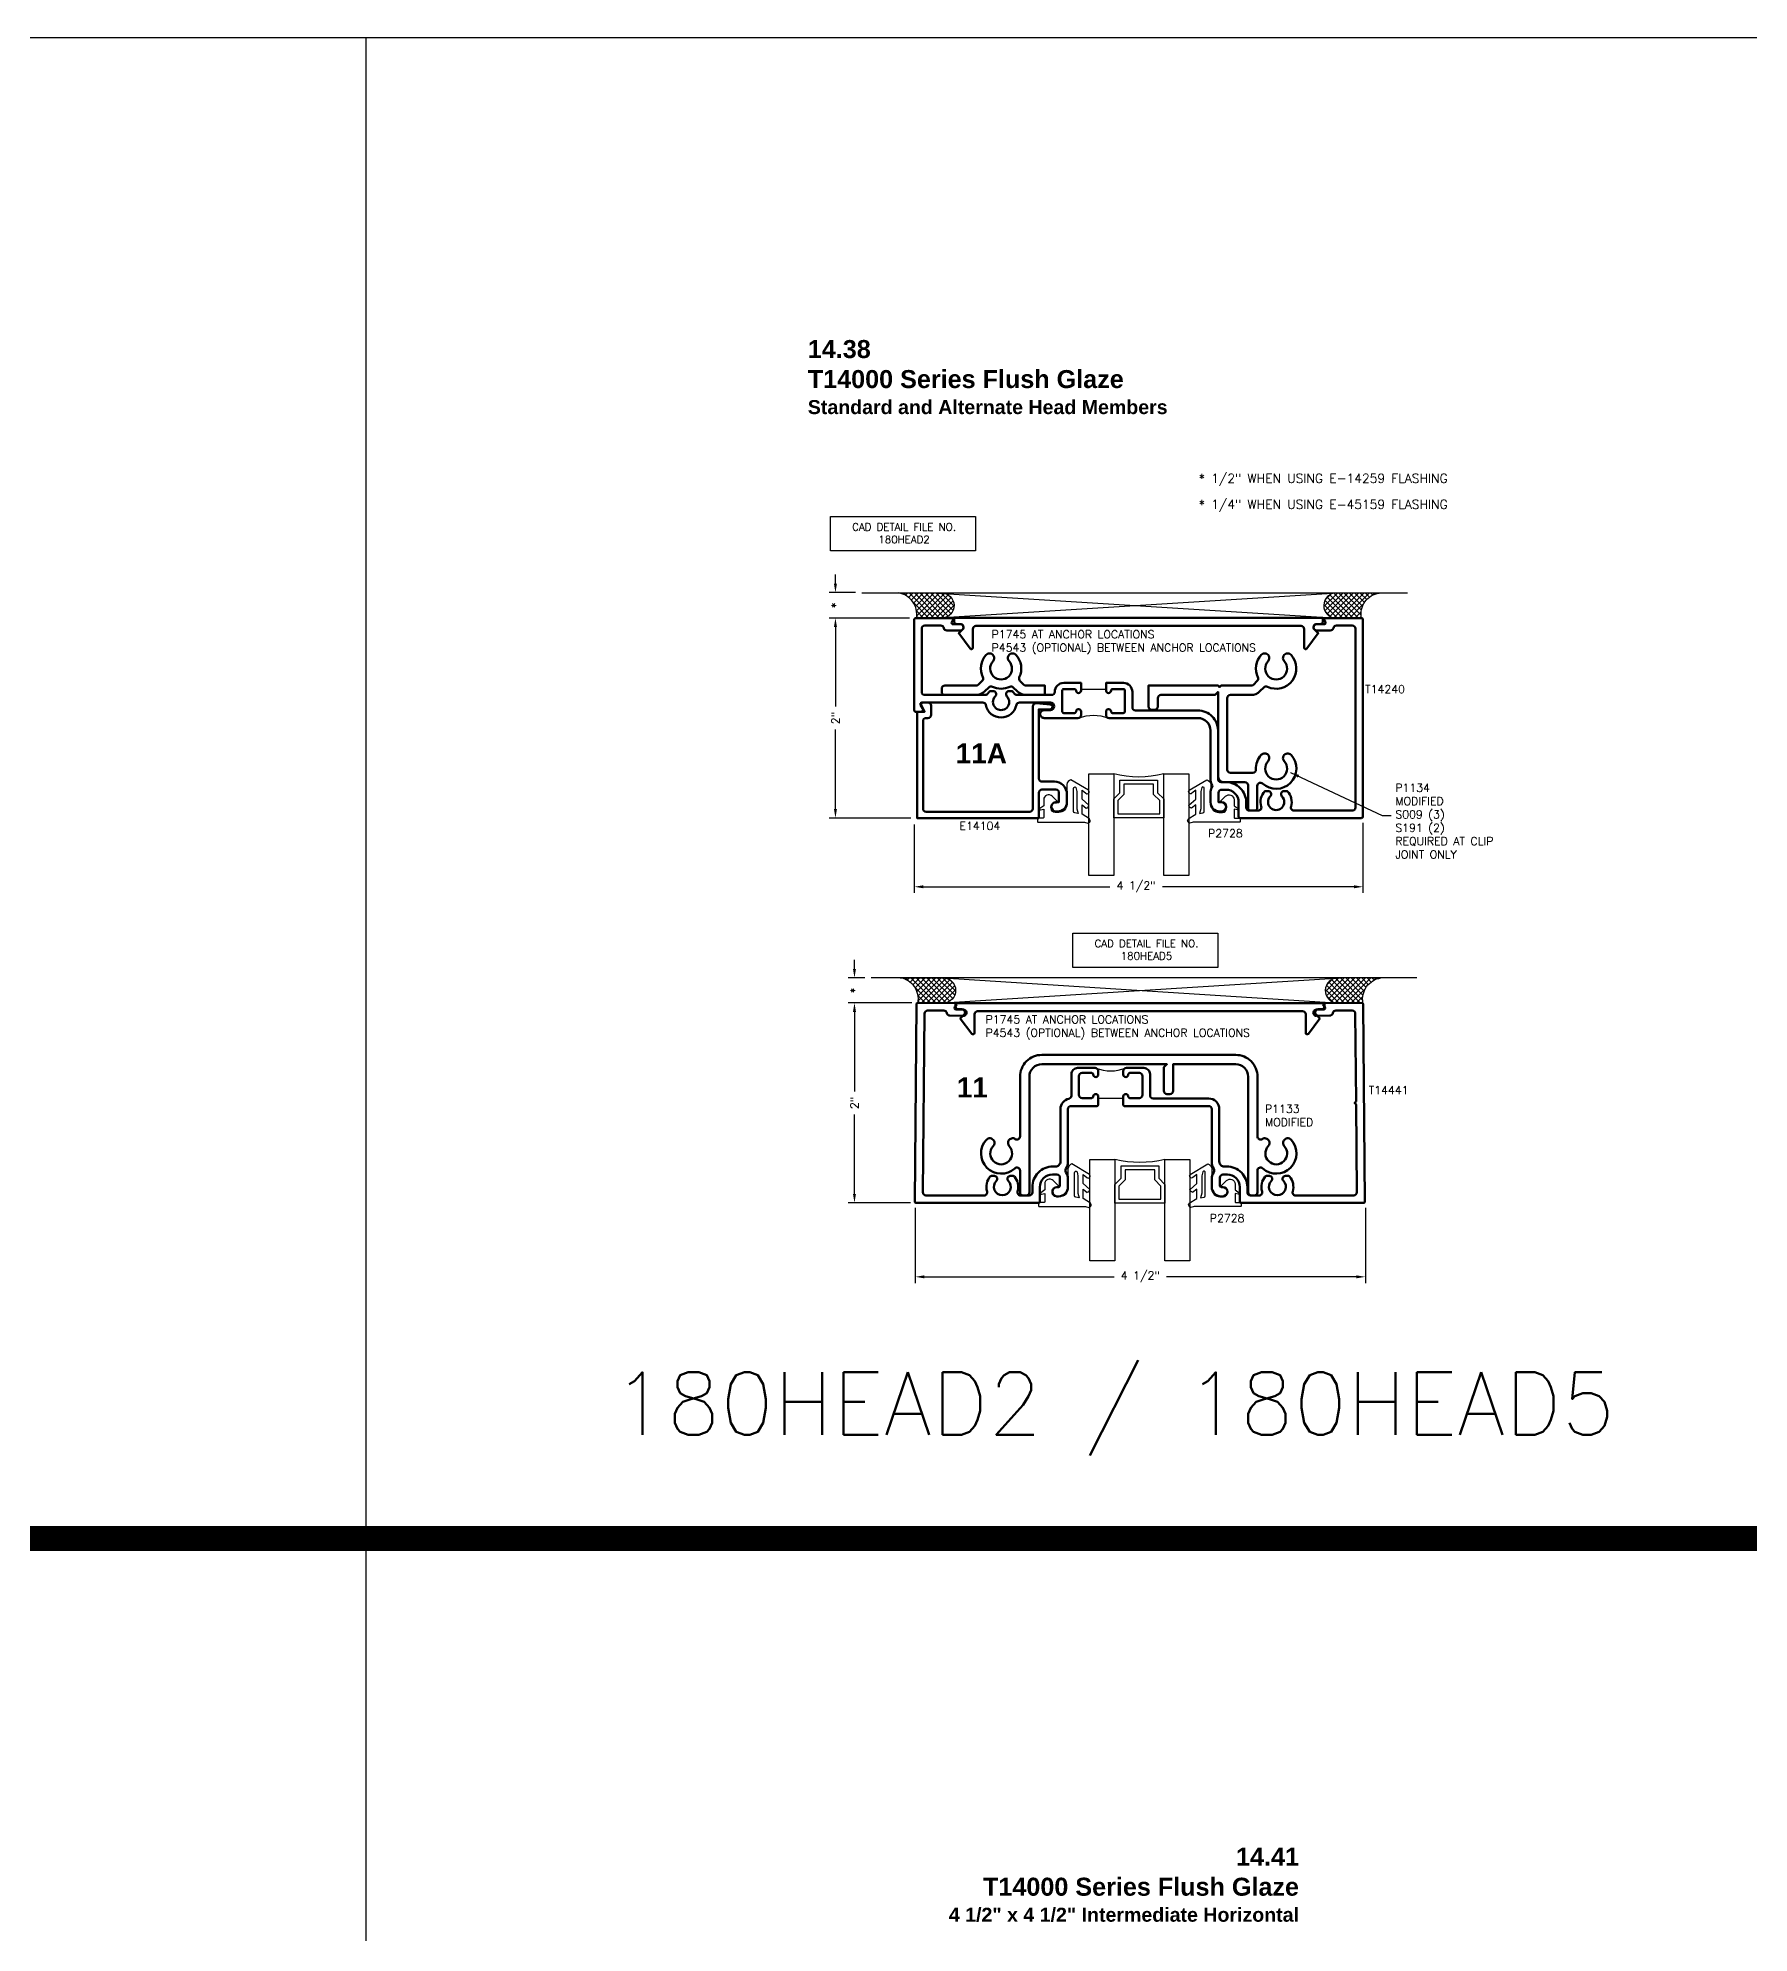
# Model space of a CAD drawing. Extents: x 0 to 139, y -15 to 75.
# Drawn here: x 104.82 to 121.93, y 55.94 to 74.88 of the extents above; entities that cross this region are included whole.
import ezdxf

# ---------------------------------------------------------------- set-up
doc = ezdxf.new("R2010")
doc.units = 0
doc.header["$MEASUREMENT"] = 0
doc.header["$PDMODE"] = 3
doc.layers.get('DEFPOINTS').update_dxf_attribs({"linetype": 'CONTINUOUS'})
for name, color, linetype in [('R-ANNO-DIMS', 3, 'CONTINUOUS'), ('R-ANNO-TEXT', 6, 'CONTINUOUS'), ('R-Det1', 4, 'CONTINUOUS'), ('R-Det2', 2, 'CONTINUOUS'), ('R-DET3', 5, 'CONTINUOUS'), ('R-OTLN', 1, 'CONTINUOUS'), ('R-PAT1', 5, 'CONTINUOUS'), ('TITLE', 7, 'CONTINUOUS')]:
    doc.layers.add(name, color=color, linetype=linetype)
doc.styles.get("Standard").update_dxf_attribs({"font": 'simplex'})
doc.dimstyles.new('1X', dxfattribs={"dimtxt": 0.08, "dimasz": 0.09, "dimexe": 0.0625, "dimexo": 0.0625, "dimgap": 0.062, "dimtad": 0, "dimdec": 5, "dimzin": 4, "dimdsep": 46, "dimlunit": 5, "dimtxsty": 'Standard', "dimcen": 0, "dimclrd": 256, "dimclre": 256, "dimclrt": 256, "dimadec": 0, "dimazin": 1, "dimtfac": 1, "dimtdec": 5, "dimtofl": 0, "dimtmove": 0, "dimatfit": 3, "dimfxl": 0, "dimfrac": 2, "dimtolj": 1, "dimtzin": 4, "dimarcsym": 0})
pattern_1 = [(45, (111.98276, 61.329644), (-0.0265165, 0.0265165), []), (135, (111.98276, 61.329644), (-0.0265165, -0.0265165), [])]
pattern_2 = [(45, (111.99888, 57.48235), (-0.0265165, 0.0265165), []), (135, (111.99888, 57.48235), (-0.0265165, -0.0265165), [])]

# ---------------------------------------------------------------- blocks, each defined once
blk = doc.blocks.new('*D10')
at = {"layer": 'DEFPOINTS', "color": 0}
for p in [(113.579, 67.081), (118.064, 67.095), (113.579, 66.394)]:
    blk.add_point(p, dxfattribs=at)
at = {"layer": 'R-ANNO-DIMS', "lineweight": -2}
for p, q in [((113.579, 67.018), (113.579, 66.332)), ((118.064, 67.033), (118.064, 66.332)), ((113.669, 66.394), (115.535, 66.394)), ((117.974, 66.394), (116.059, 66.394))]:
    blk.add_line(p, q, dxfattribs=at)
at = {"layer": 'R-ANNO-DIMS'}
for points in [[(113.669, 66.409), (113.669, 66.379), (113.579, 66.394)], [(117.974, 66.409), (117.974, 66.379), (118.064, 66.394)]]:
    blk.add_solid(points, dxfattribs=at)
at = {"layer": 'R-ANNO-DIMS', "insert": (115.797, 66.394), "char_height": 0.08, "attachment_point": 5}
blk.add_mtext('\\A1;4 1/2"', dxfattribs=at)
blk = doc.blocks.new('*D11')
at = {"layer": 'DEFPOINTS', "color": 0}
for p in [(113.594, 69.08), (112.791, 67.081), (113.607, 67.081)]:
    blk.add_point(p, dxfattribs=at)
at = {"layer": 'R-ANNO-DIMS', "lineweight": -2}
for p, q in [((113.531, 69.08), (112.728, 69.08)), ((112.791, 68.99), (112.791, 68.196)), ((112.791, 67.171), (112.791, 67.965)), ((113.545, 67.081), (112.728, 67.081))]:
    blk.add_line(p, q, dxfattribs=at)
at = {"layer": 'R-ANNO-DIMS'}
for points in [[(112.776, 68.99), (112.806, 68.99), (112.791, 69.08)], [(112.776, 67.171), (112.806, 67.171), (112.791, 67.081)]]:
    blk.add_solid(points, dxfattribs=at)
at = {"layer": 'R-ANNO-DIMS', "insert": (112.791, 68.081), "char_height": 0.08, "attachment_point": 5, "rotation": 90}
blk.add_mtext('\\A1;2"', dxfattribs=at)
blk = doc.blocks.new('*D12')
at = {"layer": 'DEFPOINTS', "color": 0}
for p in [(112.791, 69.334), (113.054, 69.334), (113.594, 69.08)]:
    blk.add_point(p, dxfattribs=at)
at = {"layer": 'R-ANNO-DIMS', "lineweight": -2}
for p, q in [((112.991, 69.334), (112.728, 69.334)), ((112.791, 69.424), (112.791, 69.514)), ((113.531, 69.08), (112.728, 69.08)), ((112.791, 68.99), (112.791, 68.9))]:
    blk.add_line(p, q, dxfattribs=at)
at = {"layer": 'R-ANNO-DIMS'}
for points in [[(112.776, 69.424), (112.806, 69.424), (112.791, 69.334)], [(112.776, 68.99), (112.806, 68.99), (112.791, 69.08)]]:
    blk.add_solid(points, dxfattribs=at)
at = {"layer": 'R-ANNO-DIMS', "insert": (112.791, 69.207), "char_height": 0.08, "attachment_point": 5, "rotation": 90}
blk.add_mtext('\\A1;*', dxfattribs=at)
blk = doc.blocks.new('P2728 gasket')
at = {"layer": 'R-Det2'}
blk.add_lwpolyline([(86.461, 33.362), (86.567, 33.537, 0.301952), (86.52, 33.577), (86.32, 33.577, -0.414214), (86.24, 33.657), (86.24, 33.695, -0.388879), (86.276, 33.735), (86.292, 33.736, -0.440011), (86.336, 33.696), (86.336, 33.682, 0.668179), (86.353, 33.675), (86.401, 33.724, 0.668179), (86.366, 33.809), (86.307, 33.809), (86.279, 33.849, 0.836323), (86.264, 33.842), (86.273, 33.809), (86.189, 33.809, -0.414214), (86.183, 33.815), (86.183, 33.865, 0.414214), (86.177, 33.871), (86.149, 33.871, 0.414214), (86.143, 33.865), (86.143, 33.427, -0.083245), (86.135, 33.378), (86.135, 33.378)], format="xyb", dxfattribs=at)
for points in [[(86.174, 33.352), (86.223, 33.426), (86.314, 33.426), (86.283, 33.384)], [(86.313, 33.359), (86.371, 33.426), (86.462, 33.426), (86.431, 33.388)]]:
    blk.add_lwpolyline(points, dxfattribs=at)
at = {"layer": 'R-Det2', "lineweight": 25}
blk.add_lwpolyline([(86.235, 33.499, -0.372312), (86.249, 33.512), (86.48, 33.512, -0.668179), (86.49, 33.486), (86.448, 33.478), (86.274, 33.478), (86.23, 33.465)], format="xyb", close=True, dxfattribs=at)
at = {"layer": 'R-Det2', "ltscale": 0.1}
for centre, radius, start, end in [((86.157, 33.369), 0.0237, 157.7655, 314.5007), ((86.313, 33.388), 0.0297, 188.4603, 270), ((86.446, 33.375), 0.0199, 139.7022, 319.7022)]:
    blk.add_arc(centre, radius, start, end, dxfattribs=at)
blk = doc.blocks.new('*D139')
at = {"layer": 'DEFPOINTS', "color": 0}
for p in [(113.589, 63.249), (118.089, 63.249), (118.089, 62.495)]:
    blk.add_point(p, dxfattribs=at)
at = {"layer": 'R-ANNO-DIMS', "lineweight": -2}
for p, q in [((113.589, 63.186), (113.589, 62.432)), ((118.089, 63.186), (118.089, 62.432)), ((113.679, 62.495), (115.577, 62.495)), ((117.999, 62.495), (116.101, 62.495))]:
    blk.add_line(p, q, dxfattribs=at)
at = {"layer": 'R-ANNO-DIMS'}
for points in [[(113.679, 62.51), (113.679, 62.48), (113.589, 62.495)], [(117.999, 62.51), (117.999, 62.48), (118.089, 62.495)]]:
    blk.add_solid(points, dxfattribs=at)
at = {"layer": 'R-ANNO-DIMS', "insert": (115.839, 62.495), "char_height": 0.08, "attachment_point": 5}
blk.add_mtext('\\A1;4 1/2"', dxfattribs=at)
blk = doc.blocks.new('*D140')
at = {"layer": 'DEFPOINTS', "color": 0}
for p in [(112.981, 65.233), (113.616, 65.233), (113.603, 63.234)]:
    blk.add_point(p, dxfattribs=at)
at = {"layer": 'R-ANNO-DIMS', "lineweight": -2}
for p, q in [((113.554, 65.233), (112.919, 65.233)), ((112.981, 65.143), (112.981, 64.349)), ((112.981, 63.324), (112.981, 64.118)), ((113.54, 63.234), (112.919, 63.234))]:
    blk.add_line(p, q, dxfattribs=at)
at = {"layer": 'R-ANNO-DIMS'}
for points in [[(112.966, 65.143), (112.996, 65.143), (112.981, 65.233)], [(112.966, 63.324), (112.996, 63.324), (112.981, 63.234)]]:
    blk.add_solid(points, dxfattribs=at)
at = {"layer": 'R-ANNO-DIMS', "insert": (112.981, 64.234), "char_height": 0.08, "attachment_point": 5, "rotation": 90}
blk.add_mtext('\\A1;2"', dxfattribs=at)
blk = doc.blocks.new('*D141')
at = {"layer": 'DEFPOINTS', "color": 0}
for p in [(113.148, 65.483), (112.981, 65.233), (113.616, 65.233)]:
    blk.add_point(p, dxfattribs=at)
at = {"layer": 'R-ANNO-DIMS', "lineweight": -2}
for p, q in [((112.981, 65.573), (112.981, 65.663)), ((113.085, 65.483), (112.919, 65.483)), ((113.554, 65.233), (112.919, 65.233)), ((112.981, 65.143), (112.981, 65.053))]:
    blk.add_line(p, q, dxfattribs=at)
at = {"layer": 'R-ANNO-DIMS'}
for points in [[(112.966, 65.573), (112.996, 65.573), (112.981, 65.483)], [(112.966, 65.143), (112.996, 65.143), (112.981, 65.233)]]:
    blk.add_solid(points, dxfattribs=at)
at = {"layer": 'R-ANNO-DIMS', "insert": (112.981, 65.358), "char_height": 0.08, "attachment_point": 5, "rotation": 90}
blk.add_mtext('\\A1;*', dxfattribs=at)

msp = doc.modelspace()

# ---------------------------------------------------------------- hatches: boundary and pattern name
at = {"layer": 'R-PAT1'}
h = msp.add_hatch(dxfattribs=at)
h.set_pattern_fill('ANSI37', color=256, scale=0.3, style=0)
h.set_pattern_definition(pattern_1)
edge = h.paths.add_edge_path()
edge.add_line((113.4222222, 69.3305202), (113.8508656, 69.3305201))
edge.add_arc((113.8508656, 69.2047444), 0.1257757, -87.46272372, 89.9999926, ccw=False)
edge.add_line((113.8564336, 69.079092), (113.6002431, 69.080657))
edge.add_arc((113.3897453, 69.119032), 0.2139673, 349.66809908, 441.2696477)
h = msp.add_hatch(dxfattribs=at)
h.set_pattern_fill('ANSI37', color=256, scale=0.3, style=0)
h.set_pattern_definition(pattern_1)
edge = h.paths.add_edge_path()
edge.add_line((118.2267267, 69.3302559), (117.7980833, 69.3302558))
edge.add_arc((117.7980833, 69.2044801), 0.1257757, 90.0000074, 267.46272372)
edge.add_line((117.7925153, 69.0788277), (118.0487058, 69.0803927))
edge.add_arc((118.2592036, 69.1187677), 0.2139673, 98.7303523, 190.33190092, ccw=False)
h = msp.add_hatch(dxfattribs=at)
h.set_pattern_fill('ANSI37', color=256, scale=0.3, style=0)
h.set_pattern_definition(pattern_2)
edge = h.paths.add_edge_path()
edge.add_line((113.4383439, 65.4832262), (113.8669872, 65.4832261))
edge.add_arc((113.8669872, 65.3574504), 0.1257757, -87.46272372, 89.9999926, ccw=False)
edge.add_line((113.8725552, 65.231798), (113.6163648, 65.233363))
edge.add_arc((113.405867, 65.271738), 0.2139673, 349.66809908, 441.2696477)
h = msp.add_hatch(dxfattribs=at)
h.set_pattern_fill('ANSI37', color=256, scale=0.3, style=0)
h.set_pattern_definition(pattern_2)
edge = h.paths.add_edge_path()
edge.add_line((118.2428484, 65.4829619), (117.814205, 65.4829618))
edge.add_arc((117.814205, 65.3571861), 0.1257757, 90.0000074, 267.46272372)
edge.add_line((117.808637, 65.2315337), (118.0648274, 65.2330987))
edge.add_arc((118.2753253, 65.2714737), 0.2139673, 98.7303523, 190.33190092, ccw=False)

# ---------------------------------------------------------------- linework, layer by layer
at = {"layer": 'R-ANNO-TEXT'}
for points in [[(112.7402021, 70.0935036), (114.191682, 70.0935036), (114.191682, 69.7514408), (112.7402021, 69.7514408)], [(115.1635898, 65.930583), (116.6150697, 65.930583), (116.6150697, 65.5885202), (115.1635898, 65.5885202)]]:
    msp.add_lwpolyline(points, close=True, dxfattribs=at)
at = {"layer": 'R-Det1', "color": 5}
for p, q in [((113.0535461, 69.3336434), (118.5095461, 69.3336434)), ((118.6035553, 65.4832262), (113.1475553, 65.4832262))]:
    msp.add_line(p, q, dxfattribs=at)
at = {"layer": 'R-Det1', "lineweight": 50}
for points in [[(115.8207058, 69.0013917), (114.1957058, 69.0013916, 0.4142135624), (114.1647058, 68.9703916), (114.1647058, 68.7843916, -0.722145632), (114.1376728, 68.7754355), (114.0237058, 68.9285501), (114.0616268, 68.9664714, 0.6681846236), (114.0397068, 69.0193917), (114.0077058, 69.0193917, -0.4142164072), (113.9767058, 69.0503916), (113.9767058, 69.0813917), (115.8207058, 69.0813917), (117.6647059, 69.0813917), (117.6647059, 69.0503916, -0.4142164072), (117.6337059, 69.0193917), (117.6017049, 69.0193917, 0.6681846236), (117.5797849, 68.9664714), (117.6177059, 68.9285501), (117.5037389, 68.7754355, -0.722145632), (117.4767059, 68.7843916), (117.4767059, 68.9703916, 0.4142135624), (117.4457059, 69.0013916)], [(114.9801491, 67.4448917, -0.4144), (115.1051491, 67.3198917), (115.1051491, 67.2398917, -0.4139789032), (115.0121491, 67.1468917), (114.9956491, 67.1468917, -1), (114.9956491, 67.2398917), (115.0251491, 67.2398917), (115.0251491, 67.3338917, 0.4129032258), (114.9941491, 67.3648917), (114.8551491, 67.3648917, 0.4129032258), (114.8241491, 67.3338917), (114.8241491, 67.0808917), (113.6070491, 67.0808917), (113.6070491, 68.1428917), (113.6820491, 68.1428917), (113.6494491, 68.2132917, -0.5484584395), (113.6640491, 68.2358917), (113.7170491, 68.2358917, -0.4133333333), (113.7470491, 68.2058917), (113.7470491, 68.1428917), (113.7470491, 68.1118917, -0.4129032258), (113.7160491, 68.0808917), (113.6970491, 68.0808917, 0.4133333333), (113.6670491, 68.0508917), (113.6670491, 67.1738917, 0.4129032258), (113.6980491, 67.1428917), (114.7331491, 67.1428917, 0.4129032258), (114.7641491, 67.1738917), (114.7641491, 68.1970917, -0.4379270187), (114.7976491, 68.2279917), (114.9379491, 68.2167917, -0.963981017), (114.9360491, 68.1668917), (114.8241491, 68.1668917), (114.8241491, 67.4758917, 0.4129032258), (114.8551491, 67.4448917), (114.9801491, 67.4448917)], [(115.8363957, 65.1509745), (117.4613957, 65.1509744, -0.4142135624), (117.4923957, 65.1199744), (117.4923957, 64.9339744, 0.722145632), (117.5194287, 64.9250183), (117.6333957, 65.0781329), (117.5954747, 65.1160542, -0.6681846236), (117.6173947, 65.1689745), (117.6493957, 65.1689745, 0.4142164072), (117.6803957, 65.1999744), (117.6803957, 65.2309745), (115.8363957, 65.2309745), (113.9923956, 65.2309745), (113.9923956, 65.1999744, 0.4142164072), (114.0233956, 65.1689745), (114.0553966, 65.1689745, -0.6681846236), (114.0773166, 65.1160542), (114.0393956, 65.0781329), (114.1533626, 64.9250183, 0.722145632), (114.1803956, 64.9339744), (114.1803956, 65.1199744, -0.4142135624), (114.2113956, 65.1509744)]]:
    msp.add_lwpolyline(points, format="xyb", close=True, dxfattribs=at)
at = {"layer": 'R-Det2'}
for points in [[(116.0729115, 67.521835), (116.3229115, 67.5218349), (116.3229115, 66.5077512), (116.0729115, 66.5077512), (116.0729115, 67.0838349), (115.5729115, 67.0838349), (115.5729115, 66.5077512), (115.3229115, 66.5077512), (115.3229115, 67.5218349), (115.5729115, 67.5218349), (115.5729115, 67.0838349), (115.5729115, 67.2718349), (115.6349115, 67.3338349), (115.6349115, 67.4588349), (116.0109115, 67.4588349), (116.0109115, 67.3338349), (116.0729115, 67.2718349), (116.0729115, 67.0838349), (116.0729115, 67.5218349, -0.1233101835), (115.5729115, 67.5218349, 0.8755579354)], [(116.0851901, 63.6685609), (116.3351901, 63.6685609), (116.3351901, 62.6544771), (116.0851901, 62.6544771), (116.0851901, 63.2305609), (115.5851901, 63.2305609), (115.5851901, 62.6544771), (115.3351901, 62.6544771), (115.3351901, 63.6685609), (115.5851901, 63.6685609), (115.5851901, 63.2305609), (115.5851901, 63.4185609), (115.6471901, 63.4805609), (115.6471901, 63.6055609), (116.0231901, 63.6055609), (116.0231901, 63.4805609), (116.0851901, 63.4185609), (116.0851901, 63.2305609), (116.0851901, 63.6685609, -0.1233101835), (115.5851901, 63.6685609, 0.8755579354)]]:
    msp.add_lwpolyline(points, format="xyb", dxfattribs=at)
for points in [[(116.0329115, 67.1238349), (116.0329115, 67.2552663), (115.9709115, 67.3172663), (115.9709115, 67.4188349), (115.6749115, 67.4188349), (115.6749115, 67.3172663), (115.6129115, 67.2552663), (115.6129115, 67.1238349), (116.0329115, 67.1238349)], [(116.0451901, 63.2705609), (116.0451901, 63.4019923), (115.9831901, 63.4639923), (115.9831901, 63.5655609), (115.6871901, 63.5655609), (115.6871901, 63.4639923), (115.6251901, 63.4019923), (115.6251901, 63.2705609), (116.0451901, 63.2705609)]]:
    msp.add_lwpolyline(points, dxfattribs=at)
at = {"layer": 'R-DET3'}
for p, q in [((113.8137058, 69.3303927), (117.8137058, 69.0803927)), ((117.8137058, 69.3303927), (113.8137058, 69.0803927)), ((113.8669872, 65.4832261), (117.8433957, 65.2299755)), ((117.8433957, 65.4799755), (113.8725552, 65.231798))]:
    msp.add_line(p, q, dxfattribs=at)
at = {"layer": 'R-DET3', "lineweight": 50}
for points in [[(113.8536998, 68.3423817), (113.8536998, 68.3733817, -0.4142135624), (113.8846998, 68.4043817), (114.1970872, 68.4043817, 0.1989123674), (114.2190075, 68.4134614), (114.2584443, 68.4528982, 0.3180460654), (114.2644873, 68.4881997, -0.3065542285), (114.2980089, 68.7121225, -0.5062303828), (114.3725074, 68.7038976, -0.3278181232), (114.3664656, 68.6491727, 2.2780811719), (114.5269339, 68.6491727, -0.3278181232), (114.5208921, 68.7038976, -0.5062303828), (114.5953906, 68.7121225, -0.3065542285), (114.6289122, 68.4881997, 0.3180460654), (114.6349552, 68.4528982), (114.674382, 68.4134714, 0.1989123674), (114.6963023, 68.4043917), (114.8850898, 68.4043917), (114.8850898, 68.3113917), (114.6967165, 68.3113917, -0.1989123674), (114.6083282, 68.3480034), (114.5691942, 68.3871373, 0.3180460654), (114.5338928, 68.3931803, -0.2269397181), (114.3595067, 68.3931803, 0.3180460654), (114.3242053, 68.3871373), (114.2850613, 68.3479934, -0.1989123674), (114.196673, 68.3113817), (113.8846998, 68.3113817, -0.4142135624)], [(116.7087038, 67.5637283, 0.4142135624), (116.7397038, 67.5327283), (116.9639919, 67.5327283, 0.4289597164), (116.994953, 67.5652802, -0.2010444958), (117.0480089, 67.7121225, -0.0616447566), (117.0567148, 67.7195173, -0.4311315419), (117.1225074, 67.7038976, -0.3278181232), (117.1164656, 67.6491727, 2.2780811719), (117.2769339, 67.6491727, -0.3278181232), (117.2708921, 67.7038976, -0.5062303828), (117.3453906, 67.7121225, -0.956981471), (117.0605882, 67.4261358, 0.6516590583), (117.0086998, 67.40323), (117.0086998, 67.1863927, -0.4142135624), (116.9776998, 67.1553927), (116.9466998, 67.1553927, -0.4142135624), (116.9156998, 67.1863927), (116.9156998, 67.4087283, 0.4142135624), (116.8846998, 67.4397283), (116.6777038, 67.4397283, -0.4142135624), (116.6157038, 67.5017283), (116.6157038, 68.3414305), (116.5856649, 68.3113917), (116.0445898, 68.3113917, 0.4142135624), (116.0135898, 68.2803917), (116.0135898, 68.1943917, -0.4142135624), (115.9825898, 68.1633917), (115.9515898, 68.1633917, -0.4142135624), (115.9205898, 68.1943917), (115.9205898, 68.4043917), (116.6156754, 68.4043917), (116.6306754, 68.3893917), (116.6456754, 68.4043917), (116.9470972, 68.4043917, 0.1989123674), (116.9690175, 68.4134714), (117.0084443, 68.4528982, 0.3180460654), (117.0144873, 68.4881997, -0.3065542285), (117.0480089, 68.7121225, -0.5062303828), (117.1225074, 68.7038976, -0.3278181232), (117.1164656, 68.6491727, 2.2780811719), (117.2769339, 68.6491727, -0.3278181232), (117.2708921, 68.7038976, -0.5062303828), (117.3453906, 68.7121225, -0.8256018173), (117.1095067, 68.3931803, 0.3180460654), (117.0742053, 68.3871373), (117.0347784, 68.3477105, -0.1989123674), (116.9470972, 68.3113917), (116.7397038, 68.3113917, 0.4142135624), (116.7087038, 68.2803917)], [(116.0733132, 64.5894919), (116.0733132, 64.3530384, 0.4142135624), (116.1043132, 64.3220384), (116.1353132, 64.3220384, 0.4142135624), (116.1663132, 64.3530384), (116.1663132, 64.6204919), (116.7923107, 64.6204919, -0.4142135624), (116.9173107, 64.4954919), (116.9173107, 63.3394919, 0.4142135624), (116.9483107, 63.3084919), (116.9793107, 63.3084919, 0.4142135624), (117.0103107, 63.3394919), (117.0103107, 63.5563292, -0.6516590583), (117.0621991, 63.579235, 0.956981471), (117.3470015, 63.8652217, 0.5062303828), (117.272503, 63.8569968, 0.3278181232), (117.2785448, 63.8022719, -2.2780811719), (117.1180765, 63.8022719, 0.3278181232), (117.1241184, 63.8569968, 0.4311315419), (117.0583257, 63.8726165, -0.5966495988), (117.0103107, 63.8985296), (117.0103107, 64.4954919, 0.4142135624), (116.7923107, 64.7134919), (115.8233132, 64.7134919), (114.8543157, 64.7134919, 0.4142135624), (114.6363157, 64.4954919), (114.6363157, 63.8985296, -0.5966495988), (114.5883007, 63.8726165, 0.4311315419), (114.522508, 63.8569968, 0.3278181232), (114.5285498, 63.8022719, -2.2780811719), (114.3680815, 63.8022719, 0.3278181232), (114.3741234, 63.8569968, 0.5062303828), (114.2996249, 63.8652217, 0.956981471), (114.5844273, 63.579235, -0.6516590583), (114.6363157, 63.5563292), (114.6363157, 63.3394919, 0.4142135624), (114.6673157, 63.3084919), (114.6983157, 63.3084919, 0.4142135624), (114.7293157, 63.3394919), (114.7293157, 64.4954919, -0.4142135624), (114.8543157, 64.6204919), (115.4803132, 64.6204919), (115.8233132, 64.6204919), (116.1043132, 64.6204919)]]:
    msp.add_lwpolyline(points, format="xyb", close=True, dxfattribs=at)
at = {"layer": 'R-OTLN', "lineweight": 50}
for points in [[(115.1960898, 68.3553927, 0.4142135624), (115.1810898, 68.3703927), (115.0730898, 68.3703927, 0.4142135624), (115.0580898, 68.3553927), (115.0580898, 68.1453927, 0.4142135624), (115.0730898, 68.1303927), (115.1810898, 68.1303927, 0.4142135624), (115.1960898, 68.1453927, -0.4142135624), (115.2210898, 68.1703927, -0.4142135624), (115.2460898, 68.1453927), (115.2460898, 68.1113927, -0.4142135624), (115.2150898, 68.0803927), (114.8780898, 68.0803927, -0.4142135624), (114.8380898, 68.1203927, -0.4142135624), (114.8780898, 68.1603927), (114.9403403, 68.1603927, 1), (114.9403403, 68.2358917), (114.630093, 68.2358917, 0.3577911887), (114.5996889, 68.2109411, -0.8206356711), (114.2937106, 68.2109411, 0.3577911887), (114.2633066, 68.2358917), (113.6555408, 68.2358917, 0.5773640241), (113.6425498, 68.2133917), (113.6717058, 68.1628927), (113.6517058, 68.1428917), (113.5937058, 68.1428917, -0.4142135624), (113.5787058, 68.1578917), (113.5787058, 69.0653927, -0.4142135624), (113.5937058, 69.0803927), (113.9611173, 69.0803927, -0.5773502692), (113.9689115, 69.0668927), (113.9533231, 69.0398927, 0.5773502692), (113.9663134, 69.0173927), (114.0407058, 69.0173927, -1), (114.0407058, 68.9553927), (113.9042738, 68.9553927, -0.3582490687), (113.87386, 68.9803927, 0.3582490687), (113.8434462, 69.0053927), (113.6847058, 69.0053927, 0.4142135624), (113.6537058, 68.9743927), (113.6537058, 68.3418917, 0.4142135624), (113.6847058, 68.3108917), (114.2890227, 68.3108917, 0.2562196458), (114.3151634, 68.3252284, -0.0516171452), (114.3351263, 68.3503927), (114.3656998, 68.3503927, -0.6757771741), (114.3882999, 68.2974924, 2.3476027329), (114.5050996, 68.2974924, -0.6757771741), (114.5276998, 68.3503927), (114.5582732, 68.3503927, -0.0516171452), (114.5782361, 68.3252284, 0.2562196458), (114.6043768, 68.3108917), (114.9520898, 68.3108917, 0.4142135624), (114.9830898, 68.3418917), (114.9830898, 68.3423927, -0.4142135624), (115.0730898, 68.4323927), (115.2460898, 68.4323927), (115.2460898, 68.3553927, -0.4142135624), (115.2210898, 68.3303927, -0.4142135624)], [(115.7900898, 68.1553927), (116.4157038, 68.1553927, -0.4142135624), (116.6157038, 67.9553927), (116.6157038, 67.4703927, 0.4142135624), (116.6467038, 67.4393927), (116.6967058, 67.4393927, -0.4142135624), (116.8967058, 67.2393927), (116.8967058, 67.1863927, 0.4142135624), (116.9277058, 67.1553927), (117.0179709, 67.1553927, 0.5046141751), (117.0475998, 67.1955104, -0.2746427098), (117.0850978, 67.3503927), (117.1157228, 67.3503927, -0.6751799327), (117.1382698, 67.2974903, 2.3463521494), (117.2551299, 67.2974901, -0.6752130473), (117.2776768, 67.3503937), (117.3083015, 67.3503929, -0.2746432207), (117.3457998, 67.1955104, 0.5046141751), (117.3754286, 67.1553927), (117.9577058, 67.1553927, 0.4142135624), (117.9887058, 67.1863927), (117.9887058, 68.9743927, 0.4142135624), (117.9577058, 69.0053927), (117.7989654, 69.0053927, 0.3582490687), (117.7685515, 68.9803927, -0.3582490687), (117.7381377, 68.9553927), (117.6017058, 68.9553927, -1), (117.6017058, 69.0173927), (117.6760981, 69.0173927, 0.5773502692), (117.6890884, 69.0398927), (117.6735, 69.0668927, -0.5773502692), (117.6812942, 69.0803927), (118.0487058, 69.0803927, -0.4142135624), (118.0637058, 69.0653927), (118.0637058, 67.0953927, -0.4142135624), (118.0487058, 67.0803927), (116.8367058, 67.0803927, -0.4142135624), (116.8217058, 67.0953927), (116.8217058, 67.2393927, 0.4142135624), (116.6967058, 67.3643927), (116.6517048, 67.3643927, 0.4142135624), (116.6207048, 67.3333927), (116.6207048, 67.2393937), (116.6502058, 67.2393937, -1), (116.6502058, 67.1463937), (116.6337058, 67.1463927, -0.4177891482), (116.5407048, 67.2392743), (116.5407038, 67.3336734), (116.5407068, 67.3321922), (116.5407048, 67.3333927), (116.5407038, 67.3333927, -0.1316524976), (116.5549051, 67.3863927, 0.2679491924), (116.5549051, 67.4173927, -0.1316524976), (116.5407038, 67.4703927), (116.5407038, 67.9553927, 0.4142135624), (116.4157038, 68.0803927), (115.5270898, 68.0803927, -0.4142135624), (115.4960898, 68.1113927), (115.4960898, 68.1453927, -0.4142135624), (115.5210898, 68.1703927, -0.4142135624), (115.5460898, 68.1453927, 0.4142135624), (115.5610898, 68.1303927), (115.6690898, 68.1303927, 0.4142135624), (115.6840898, 68.1453927), (115.6840898, 68.3553927, 0.4142135624), (115.6690898, 68.3703927), (115.5610898, 68.3703927, 0.4142135624), (115.5460898, 68.3553927, -0.4142135624), (115.5210898, 68.3303927, -0.4142135624), (115.4960898, 68.3553927), (115.4960898, 68.4323927), (115.6690898, 68.4323927, -0.4142135624), (115.7590898, 68.3423927), (115.7590898, 68.1863927, 0.4142135624)], [(115.4181699, 64.2825285), (115.4181699, 64.2975285, 0.4142135624), (115.3931699, 64.3225285, 0.4142135624), (115.3681699, 64.2975285, -0.4142135624), (115.3531699, 64.2825285), (115.2561699, 64.2825285, -0.4142135624), (115.2251699, 64.3135285), (115.2251699, 64.5015285, -0.4142135624), (115.2561699, 64.5325285), (115.3531699, 64.5325285, -0.4142135624), (115.3681699, 64.5175285, 0.4142135624), (115.3931699, 64.4925285, 0.4142135624), (115.4181699, 64.5175285), (115.4181699, 64.5515285, 0.4142135624), (115.3871699, 64.5825285), (115.2121699, 64.5825285, 0.4142135624), (115.1501699, 64.5205285), (115.1501699, 64.3058189, -0.3569974072), (115.1253048, 64.275432, 0.3569974072), (115.0402824, 64.1715285), (115.0402824, 63.6475285, -0.4142135624), (114.9902824, 63.5975285), (114.9642824, 63.5975285, 0.4142135624), (114.7592824, 63.3925285), (114.7592824, 63.3395285, -0.4142135624), (114.7282824, 63.3085285), (114.64167, 63.3085285, -0.5028435991), (114.6119901, 63.3484786, 0.2556484292), (114.580421, 63.4982863, 0.2190376255), (114.5690287, 63.5035285), (114.5386941, 63.5035285, 0.6705407069), (114.5186418, 63.4546676, -2.4366677679), (114.399923, 63.4546676, 0.6705407069), (114.3798707, 63.5035285), (114.3495361, 63.5035285, 0.2190376255), (114.3381437, 63.4982863, 0.2556484292), (114.3065746, 63.3484786, -0.5028435991), (114.2768948, 63.3085285), (113.6961586, 63.3085285, -0.4167284122), (113.6651597, 63.3397944), (113.6804902, 65.1268115, -0.4142058065), (113.7117541, 65.1575444), (113.8745101, 65.1561525, -0.3582490687), (113.904709, 65.1308933, 0.3582490687), (113.9349079, 65.1056341), (114.0692773, 65.104485, 1.000029034), (114.0698095, 65.1664827), (113.9964198, 65.1671103, -0.5773500035), (113.9836224, 65.1897206), (114.0003199, 65.2180789, 0.5773500035), (113.9934946, 65.2301377), (113.6163648, 65.233363, 0.4142058065), (113.6012737, 65.2184919), (113.5843746, 63.2486201, 0.4160038791), (113.5993743, 63.2335285), (114.8192824, 63.2335285, 0.4142135624), (114.8342824, 63.2485285), (114.8342824, 63.3925285, -0.4142135624), (114.9592824, 63.5175285), (115.0042824, 63.5175285, -0.4142135624), (115.0352824, 63.4865285), (115.0352824, 63.4075285, -0.4142135624), (115.0202824, 63.3925285), (115.0057814, 63.3925285, 1), (115.0057814, 63.2995285), (115.0218501, 63.2995285, 0.415572152), (115.1152824, 63.3925284), (115.1152824, 63.4725285, 0.1450639488), (115.0950973, 63.5406375, -0.2963644577), (115.0950973, 63.5744195, 0.1450639488), (115.1152824, 63.6425285), (115.1152824, 64.1715285, -0.4142135624), (115.1462824, 64.2025285), (115.4081699, 64.2025285), (115.4181699, 64.2125285)], [(115.6681699, 64.2125285), (115.6781699, 64.2025285), (116.5222824, 64.2025285, -0.4142135624), (116.5532824, 64.1715285), (116.5532824, 63.6425285, 0.1450639488), (116.5734675, 63.5744195, -0.2963644577), (116.5734675, 63.5406375, 0.1450639488), (116.5532824, 63.4725285), (116.5532824, 63.3925285, 0.4155724693), (116.6467147, 63.2995285), (116.6627834, 63.2995285, 1), (116.6627834, 63.3925285), (116.6482824, 63.3925285, -0.4142135624), (116.6332824, 63.4075285), (116.6332824, 63.4865285, -0.4142135624), (116.6642824, 63.5175285), (116.7092824, 63.5175285, -0.4142135624), (116.8342824, 63.3925285), (116.8342824, 63.2485285, 0.4142135624), (116.8492824, 63.2335285), (118.0691905, 63.2335285, 0.4160038791), (118.0841902, 63.2486201), (118.0672911, 65.2184919, 0.4142058065), (118.0522, 65.233363), (117.6750702, 65.2301377, 0.5773500035), (117.6682448, 65.2180789), (117.6849424, 65.1897206, -0.5773500035), (117.6721449, 65.1671103), (117.5987553, 65.1664827, 1.000029034), (117.5992874, 65.104485), (117.7326569, 65.1056256, 0.3582490687), (117.7628558, 65.1308848, -0.3582490687), (117.7930547, 65.156144), (117.9568106, 65.1575444, -0.4142058065), (117.9880746, 65.1268115), (117.9956123, 64.2481759), (117.9806107, 64.2331744), (117.9958723, 64.2178693), (118.0034051, 63.3397944, -0.4167284122), (117.9724062, 63.3085285), (117.39167, 63.3085285, -0.5028435991), (117.3619901, 63.3484786, 0.2556484292), (117.330421, 63.4982863, 0.2190376255), (117.3190287, 63.5035285), (117.2886941, 63.5035285, 0.6705407069), (117.2686418, 63.4546676, -2.4366677679), (117.149923, 63.4546676, 0.6705407069), (117.1298707, 63.5035285), (117.0995361, 63.5035285, 0.2190376255), (117.0881437, 63.4982863, 0.2556484292), (117.0565746, 63.3484786, -0.5028435991), (117.0268948, 63.3085285), (116.9402824, 63.3085285, -0.4142135624), (116.9092824, 63.3395285), (116.9092824, 63.3925285, 0.4142135624), (116.7042824, 63.5975285), (116.6782824, 63.5975285, -0.4142135624), (116.6282824, 63.6475285), (116.6282824, 64.1715285, 0.4142135624), (116.5222824, 64.2775285), (115.9674199, 64.2775285, -0.4142135624), (115.9361699, 64.3087785), (115.9361699, 64.5205285, 0.4142135624), (115.8741699, 64.5825285), (115.6991699, 64.5825285, 0.4142135624), (115.6681699, 64.5515285), (115.6681699, 64.5175285, 0.4142135624), (115.6931699, 64.4925285, 0.4142135624), (115.7181699, 64.5175285, -0.4142135624), (115.7331699, 64.5325285), (115.8301699, 64.5325285, -0.4142135624), (115.8611699, 64.5015285), (115.8611699, 64.3135285, -0.4142135624), (115.8301699, 64.2825285), (115.7331699, 64.2825285, -0.4142135624), (115.7181699, 64.2975285, 0.4142135624), (115.6931699, 64.3225285, 0.4142135624), (115.6681699, 64.2975285), (115.6681699, 64.2825285)]]:
    msp.add_lwpolyline(points, format="xyb", close=True, dxfattribs=at)
at = {"layer": 'R-PAT1'}
for points in [[(113.4222222, 69.3305202), (113.8508656, 69.3305201, -0.9780995873), (113.8564336, 69.079092), (113.6002431, 69.080657, 0.4224245011), (113.4222222, 69.3305202, 1.1845073301)], [(118.2267267, 69.3302559), (117.7980833, 69.3302558, 0.9780995873), (117.7925153, 69.0788277), (118.0487058, 69.0803927, -0.4224245011), (118.2267267, 69.3302559, -1.1845073301)], [(113.4383439, 65.4832262), (113.8669872, 65.4832261, -0.9780995873), (113.8725552, 65.231798), (113.6163648, 65.233363, 0.4224245011), (113.4383439, 65.4832262, 1.1845073301)], [(118.2428484, 65.4829619), (117.814205, 65.4829618, 0.9780995873), (117.808637, 65.2315337), (118.0648274, 65.2330987, -0.4224245011), (118.2428484, 65.4829619, -1.1845073301)]]:
    msp.add_lwpolyline(points, format="xyb", dxfattribs=at)
for points in [[(115.0580898, 68.3524299), (115.0580898, 68.1424299, 0.4142135624), (115.0730898, 68.1274299), (115.1810898, 68.1274299, 0.4142135624), (115.1960898, 68.1424299, -0.4142135624), (115.2210898, 68.1674299, -0.4142135624), (115.2460898, 68.1424299), (115.2460898, 68.1084299, -0.3026074371), (115.2270305, 68.0798219, -0.2003205128), (115.515149, 68.0798219, -0.3026074371), (115.4960898, 68.1084299), (115.4960898, 68.1424299, -0.4142135624), (115.5210898, 68.1674299, -0.4142135624), (115.5460898, 68.1424299, 0.4142135624), (115.5610898, 68.1274299), (115.6690898, 68.1274299, 0.4142135624), (115.6840898, 68.1424299), (115.6840898, 68.3524299, 0.4142135624), (115.6690898, 68.3674299), (115.5610898, 68.3674299, 0.4142135624), (115.5460898, 68.3524299, -0.4142135624), (115.5210898, 68.3274299, -0.4142135624), (115.4960898, 68.3524299), (115.4960898, 68.3674299), (115.2460898, 68.3674299), (115.2460898, 68.3524299, -0.4142135624), (115.2210898, 68.3274299, -0.4142135624), (115.1960898, 68.3524299, 0.4142135624), (115.1810898, 68.3674299), (115.0730898, 68.3674299, 0.4142135624)], [(115.35244, 64.5313667), (115.25544, 64.5313667, 0.4142135624), (115.22444, 64.5003667), (115.2251699, 64.3135285, 0.4142135624), (115.2561699, 64.2825285), (115.3531699, 64.2825285, 0.4142135624), (115.3681699, 64.2975285, -0.4142135624), (115.3931699, 64.3225285, -0.4142135624), (115.4181699, 64.2975285), (115.4181699, 64.2825285), (115.6681699, 64.2825285), (115.6681699, 64.2975285, -0.4142135624), (115.6931699, 64.3225285, -0.4142135624), (115.7181699, 64.2975285, 0.4142135624), (115.7331699, 64.2825285), (115.8301699, 64.2825285, 0.4142135624), (115.8611699, 64.3135285), (115.86044, 64.5003667, 0.4142135624), (115.82944, 64.5313667), (115.73244, 64.5313667, 0.4142135624), (115.71744, 64.5163667, -0.4142135624), (115.69244, 64.4913667, -0.4142135624), (115.66744, 64.5163667), (115.66744, 64.5503667, -0.3026074371), (115.6864993, 64.5789747, -0.2003205128), (115.3983807, 64.5789747, -0.3026074371), (115.41744, 64.5503667), (115.41744, 64.5163667, -0.4142135624), (115.39244, 64.4913667, -0.4142135624), (115.36744, 64.5163667, 0.4142135624)]]:
    msp.add_lwpolyline(points, format="xyb", close=True, dxfattribs=at)
at = {"layer": 'TITLE'}
for p, q in [((133.9080005, 74.8789502), (5.25, 74.8789502)), ((108.0951115, 74.8789502), (108.0951115, -0.1210498))]:
    msp.add_line(p, q, dxfattribs=at)
at = {"layer": 'TITLE', "const_width": 0.25}
msp.add_lwpolyline([(0.25, 59.8789502), (138.9080005, 59.8789502)], dxfattribs=at)

# ---------------------------------------------------------------- block references
at = {"layer": 'R-Det2'}
for p, rotation in [((148.6818146, -19.1024613), 89.99999999999999), ((148.6919479, -22.9437277), 90)]:
    msp.add_blockref('P2728 gasket', p, dxfattribs=dict(at, rotation=rotation))
at = {"layer": 'R-Det2', "xscale": -1, "rotation": 270}
for p in [(82.9664835, -19.1024613), (82.9766169, -22.9437277)]:
    msp.add_blockref('P2728 gasket', p, dxfattribs=at)

# ---------------------------------------------------------------- texts
at = {"layer": 'R-ANNO-TEXT', "color": 6}
for s, p in [('* 1/2" WHEN USING E-14259 FLASHING', (116.423542, 70.4316383)), ('* 1/4" WHEN USING E-45159 FLASHING', (116.423542, 70.1710756))]:
    msp.add_text(s, height=0.09, dxfattribs=at).set_placement(p)
at = {"layer": 'R-ANNO-TEXT'}
for s, insert, char_height, width, attachment_point in [('CAD DETAIL FILE NO.\\P180HEAD2', (113.4768843, 70.0279209), 0.075, 1.875, 2), ('{\\fArial|b1|i0|c0|p34;11A}', (113.9931177, 67.8267666, 6.2106922), 0.2, 7.44, 1), ('CAD DETAIL FILE NO.\\P180HEAD5', (115.9002721, 65.8650003), 0.075, 1.875, 2), ('{\\fArial|b1|i0|c0|p34;11}', (114.003652, 64.4878066, 6.2106922), 0.2, 7.44, 1)]:
    msp.add_mtext(s, dxfattribs=dict(at, insert=insert, char_height=char_height, width=width, attachment_point=attachment_point))
at = {"layer": 'R-ANNO-TEXT', "char_height": 0.08}
for s, insert, attachment_point in [('P1745 AT ANCHOR LOCATIONS\\PP4543 (OPTIONAL) BETWEEN ANCHOR LOCATIONS ', (114.352001, 68.8376627), 4), ('\\A1;T14240', (118.0866428, 68.3693551), 4), ('P1134\\PMODIFIED\\PS009 (3)\\PS191 (2)\\PREQUIRED AT CLIP \\PJOINT ONLY', (118.3884422, 67.0499842), 4), ('\\A1;E14104', (114.0306429, 67.001972), 4), ('\\A1;P2728', (116.8625712, 66.9285134), 6), ('P1745 AT ANCHOR LOCATIONS\\PP4543 (OPTIONAL) BETWEEN ANCHOR LOCATIONS ', (114.2915943, 64.9878961), 4), ('\\A1;T14441', (118.122754, 64.3609347), 4), ('P1133 \\PMODIFIED', (117.0849918, 64.1074331), 4), ('\\A1;P2728', (116.8800133, 63.0816126), 6)]:
    msp.add_mtext(s, dxfattribs=dict(at, insert=insert, attachment_point=attachment_point))
at = {"layer": 'TITLE'}
msp.add_text('180HEAD2 / 180HEAD5', height=0.625, dxfattribs=at).set_placement((110.5677836, 60.9167025))
at = {"layer": 'TITLE', "char_height": 0.18, "width": 7.44}
for s, insert, attachment_point in [('{\\fArial|b1|i0|c0|p34;14.38\\PT14000 Series Flush Glaze\\P\\H0.7778x;Standard and Alternate Head Members}', (112.5146278, 71.8588118, 6.2106922), 1), ('{\\fArial|b1|i0|c0|p34;14.41\\PT14000 Series Flush Glaze\\P\\H0.7778x;4 1/2" x 4 1/2" Intermediate Horizontal}', (117.4250228, 56.7890714, 6.2106922), 3)]:
    msp.add_mtext(s, dxfattribs=dict(at, insert=insert, attachment_point=attachment_point))

# ---------------------------------------------------------------- dimensions: what is measured, and where the dimension line sits
at = {"layer": 'R-ANNO-DIMS'}
for base, p1, p2, picture, middle in [((112.7905392, 69.3336434), (113.5937058, 69.0803927), (113.0535461, 69.3336434), '*D12', (112.7905392, 69.207018)), ((112.9810939, 65.233363), (113.1475553, 65.4832262), (113.6163648, 65.233363), '*D141', (112.9810939, 65.3582946))]:
    dim = msp.add_linear_dim(base=base, p1=p1, p2=p2, angle=90, text='*', dimstyle='1X', override={"dimpost": '"'}, dxfattribs=at)
    dim.commit()
    dim.dimension.update_dxf_attribs({"geometry": picture, "text_midpoint": middle, "dimtype": 160})
for base, p1, p2, picture, middle in [((112.7905392, 67.0808917), (113.5937058, 69.0803927), (113.6070491, 67.0808917), '*D11', (112.7905392, 68.0806422)), ((112.9810939, 65.233363), (113.6028946, 63.2338969), (113.6163648, 65.233363), '*D140', (112.9810939, 64.2336299))]:
    dim = msp.add_linear_dim(base=base, p1=p1, p2=p2, angle=90, dimstyle='1X', override={"dimpost": '"'}, dxfattribs=at)
    dim.commit()
    dim.dimension.update_dxf_attribs({"geometry": picture, "text_midpoint": middle})
dim = msp.add_linear_dim(base=(113.5787058, 66.3941848), p1=(118.0637058, 67.0953927), p2=(113.5787058, 67.0808917), angle=180, dimstyle='1X', override={"dimpost": '"'}, dxfattribs=at)
dim.commit()
dim.dimension.update_dxf_attribs({"geometry": '*D10', "text_midpoint": (115.7966506, 66.3941848), "dimtype": 160})
dim = msp.add_linear_dim(base=(118.0890557, 62.4945615), p1=(113.58924, 63.2485836), p2=(118.0890557, 63.2485836), dimstyle='1X', override={"dimpost": '"'}, dxfattribs=at)
dim.commit()
dim.dimension.update_dxf_attribs({"geometry": '*D139', "text_midpoint": (115.8391479, 62.4945615), "dimtype": 160})

# ---------------------------------------------------------------- leaders
at = {"layer": 'R-ANNO-TEXT'}
msp.add_leader([(117.3388827, 67.5368281), (118.2579728, 67.1066252), (118.3479728, 67.1066252)], dimstyle='1X', dxfattribs=at)

doc.saveas('drawing.dxf')
